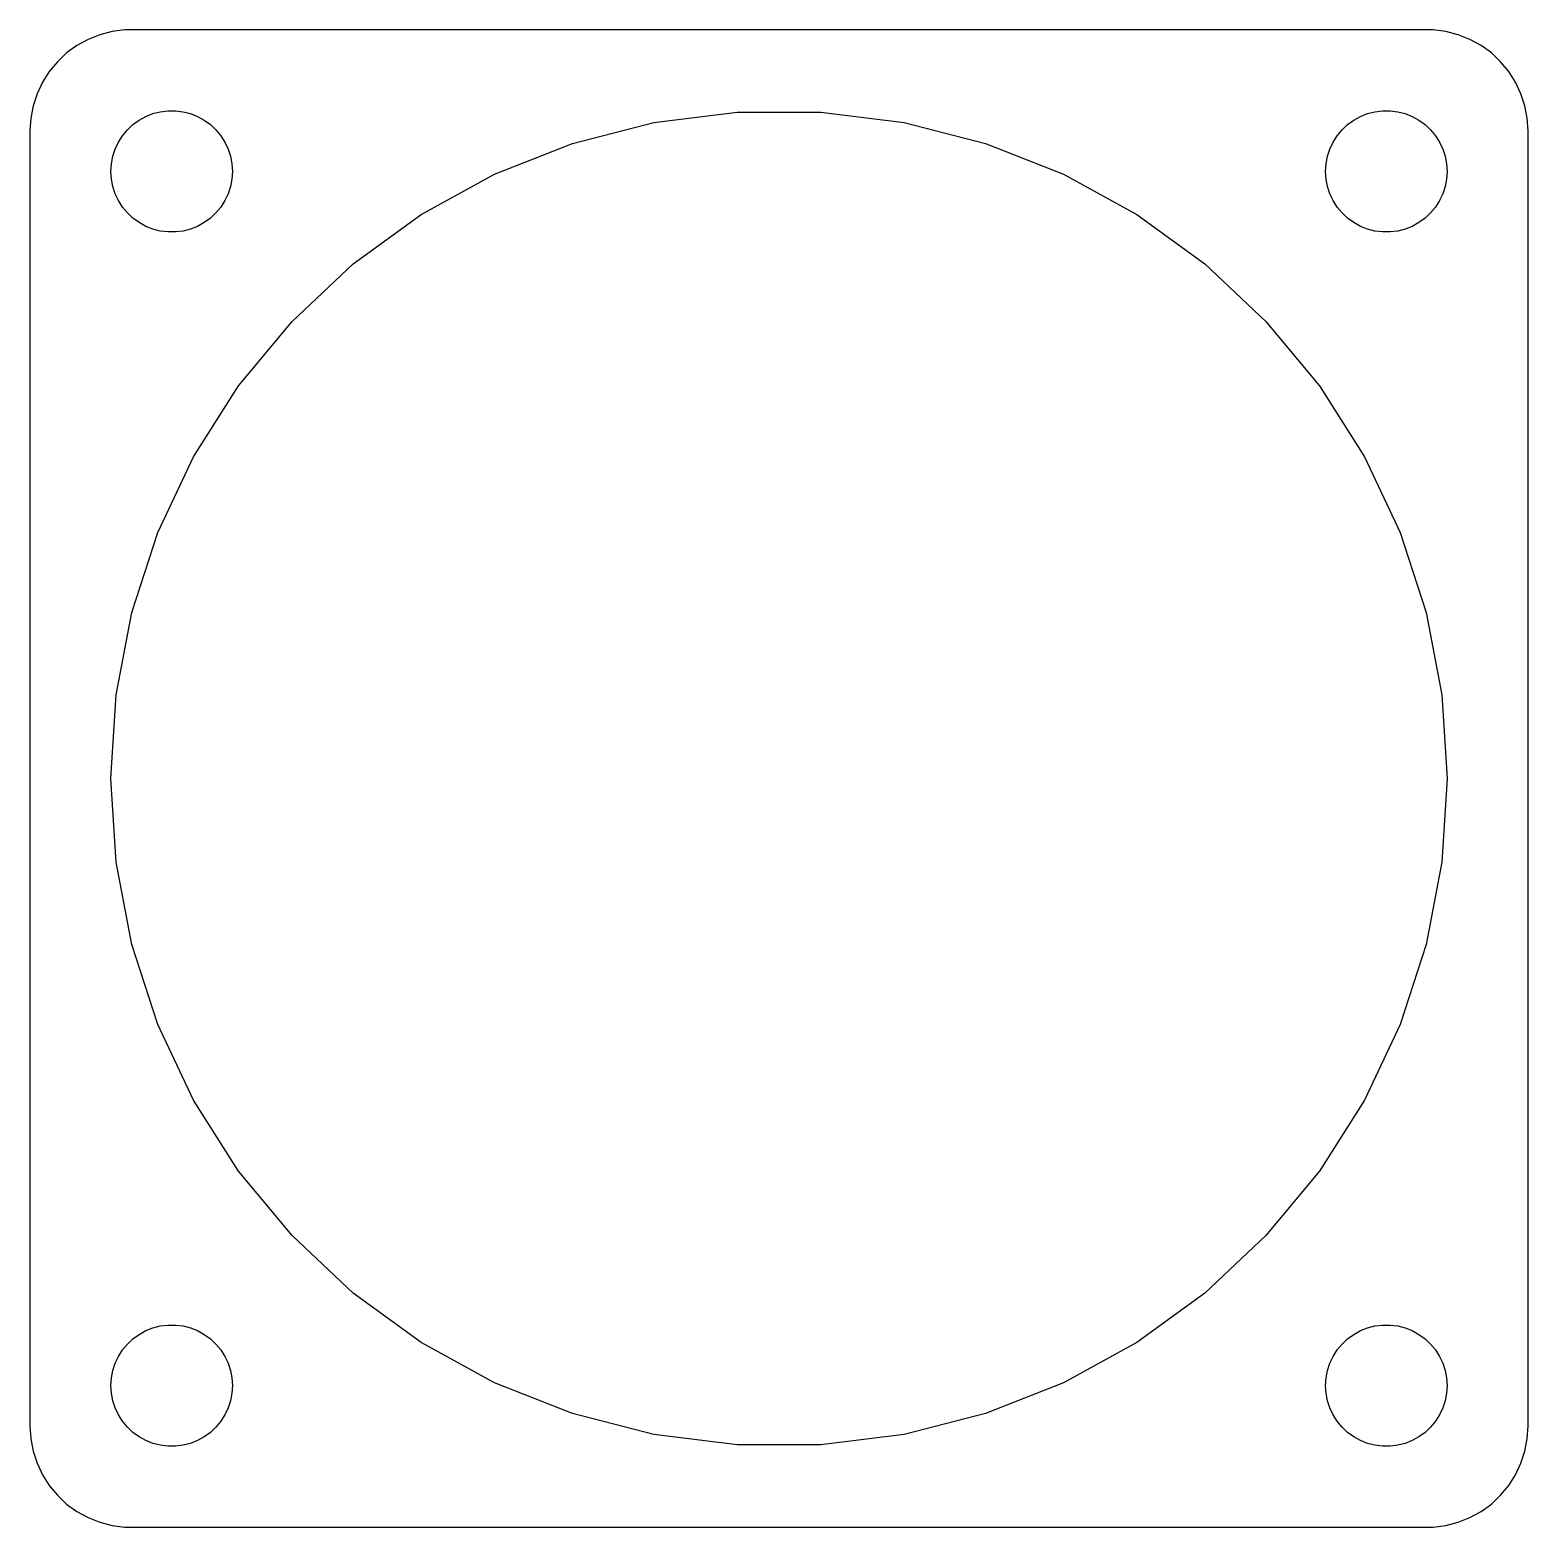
# Model space of a CAD drawing. Header units: metres. Extents: x -37 to 37, y -37 to 37.
import ezdxf

# ---------------------------------------------------------------- set-up
doc = ezdxf.new("R2010")
doc.units = ezdxf.units.M

msp = doc.modelspace()

# ---------------------------------------------------------------- linework, layer by layer
for p, q in [((-34.1289, 36.5241), (-34.6791, 36.2216)), ((-33.5451, 36.7553), (-34.1289, 36.5241)), ((-32.9369, 36.9114), (-33.5451, 36.7553)), ((-32.3139, 36.9901), (-32.9369, 36.9114)), ((32.3139, 36.9901), (-32.3139, 36.9901)), ((32.9369, 36.9114), (32.3139, 36.9901)), ((33.5451, 36.7553), (32.9369, 36.9114)), ((34.1289, 36.5241), (33.5451, 36.7553)), ((34.6791, 36.2216), (34.1289, 36.5241)), ((-35.1871, 35.8526), (-35.6448, 35.4227)), ((-34.6791, 36.2216), (-35.1871, 35.8526)), ((35.1871, 35.8526), (34.6791, 36.2216)), ((35.6448, 35.4227), (35.1871, 35.8526)), ((-36.0451, 34.9389), (-36.3815, 34.4088)), ((-35.6448, 35.4227), (-36.0451, 34.9389)), ((36.0451, 34.9389), (35.6448, 35.4227)), ((36.3815, 34.4088), (36.0451, 34.9389)), ((-36.3815, 34.4088), (-36.6489, 33.8406)), ((36.6489, 33.8406), (36.3815, 34.4088)), ((-36.6489, 33.8406), (-36.8429, 33.2434)), ((36.8429, 33.2434), (36.6489, 33.8406)), ((-36.9606, 32.6267), (-37, 32)), ((-36.8429, 33.2434), (-36.9606, 32.6267)), ((-31.6075, 32.533), (-31.2773, 32.7145)), ((-31.2773, 32.7145), (-30.927, 32.8532)), ((-30.927, 32.8532), (-30.5621, 32.9469)), ((-30.5621, 32.9469), (-30.1884, 32.9941)), ((-30.1884, 32.9941), (-29.8116, 32.9941)), ((-29.8116, 32.9941), (-29.4379, 32.9469)), ((-29.4379, 32.9469), (-29.0729, 32.8532)), ((-29.0729, 32.8532), (-28.7227, 32.7145)), ((-28.7227, 32.7145), (-28.3925, 32.533)), ((-6.18358, 32.4155), (-2.07208, 32.9349)), ((-2.07208, 32.9349), (2.07208, 32.9349)), ((2.07208, 32.9349), (6.18358, 32.4155)), ((28.3925, 32.533), (28.7227, 32.7145)), ((28.7227, 32.7145), (29.0729, 32.8532)), ((29.0729, 32.8532), (29.4379, 32.9469)), ((29.4379, 32.9469), (29.8116, 32.9941)), ((29.8116, 32.9941), (30.1884, 32.9941)), ((30.1884, 32.9941), (30.5621, 32.9469)), ((30.5621, 32.9469), (30.927, 32.8532)), ((30.927, 32.8532), (31.2773, 32.7145)), ((31.2773, 32.7145), (31.6075, 32.533)), ((36.9606, 32.6267), (36.8429, 33.2434)), ((37, 32), (36.9606, 32.6267)), ((-37, 32), (-37, -32)), ((-32.427, 31.7634), (-32.1869, 32.0536)), ((-32.1869, 32.0536), (-31.9123, 32.3115)), ((-31.9123, 32.3115), (-31.6075, 32.533)), ((-28.3925, 32.533), (-28.0877, 32.3115)), ((-28.0877, 32.3115), (-27.8131, 32.0536)), ((-27.8131, 32.0536), (-27.5729, 31.7634)), ((-10.1976, 31.3849), (-6.18358, 32.4155)), ((6.18358, 32.4155), (10.1976, 31.3849)), ((27.5729, 31.7634), (27.8131, 32.0536)), ((27.8131, 32.0536), (28.0877, 32.3115)), ((28.0877, 32.3115), (28.3925, 32.533)), ((31.6075, 32.533), (31.9123, 32.3115)), ((31.9123, 32.3115), (32.1869, 32.0536)), ((32.1869, 32.0536), (32.427, 31.7634)), ((37, -32), (37, 32)), ((-32.9057, 30.7461), (-32.7893, 31.1044)), ((-32.7893, 31.1044), (-32.6289, 31.4453)), ((-32.6289, 31.4453), (-32.427, 31.7634)), ((-27.5729, 31.7634), (-27.3711, 31.4453)), ((-27.3711, 31.4453), (-27.2107, 31.1044)), ((-27.2107, 31.1044), (-27.0942, 30.7461)), ((-14.0507, 29.8593), (-10.1976, 31.3849)), ((10.1976, 31.3849), (14.0507, 29.8593)), ((27.0942, 30.7461), (27.2107, 31.1044)), ((27.2107, 31.1044), (27.3711, 31.4453)), ((27.3711, 31.4453), (27.5729, 31.7634)), ((32.427, 31.7634), (32.6289, 31.4453)), ((32.6289, 31.4453), (32.7893, 31.1044)), ((32.7893, 31.1044), (32.9057, 30.7461)), ((-33, 30), (-32.9763, 30.376)), ((-32.9763, 30.376), (-32.9057, 30.7461)), ((-27.0942, 30.7461), (-27.0237, 30.376)), ((-27.0237, 30.376), (-27, 30)), ((27, 30), (27.0237, 30.376)), ((27.0237, 30.376), (27.0942, 30.7461)), ((32.9057, 30.7461), (32.9763, 30.376)), ((32.9763, 30.376), (33, 30)), ((-32.9763, 29.624), (-33, 30)), ((-32.9057, 29.2539), (-32.9763, 29.624)), ((-27.0237, 29.624), (-27.0942, 29.2539)), ((-27, 30), (-27.0237, 29.624)), ((-17.6823, 27.8628), (-14.0507, 29.8593)), ((14.0507, 29.8593), (17.6823, 27.8628)), ((27.0237, 29.624), (27, 30)), ((27.0942, 29.2539), (27.0237, 29.624)), ((32.9763, 29.624), (32.9057, 29.2539)), ((33, 30), (32.9763, 29.624)), ((-32.7893, 28.8956), (-32.9057, 29.2539)), ((-32.6289, 28.5547), (-32.7893, 28.8956)), ((-27.2107, 28.8956), (-27.3711, 28.5547)), ((-27.0942, 29.2539), (-27.2107, 28.8956)), ((27.2107, 28.8956), (27.0942, 29.2539)), ((27.3711, 28.5547), (27.2107, 28.8956)), ((32.7893, 28.8956), (32.6289, 28.5547)), ((32.9057, 29.2539), (32.7893, 28.8956)), ((-32.427, 28.2366), (-32.6289, 28.5547)), ((-32.1869, 27.9464), (-32.427, 28.2366)), ((-27.5729, 28.2366), (-27.8131, 27.9464)), ((-27.3711, 28.5547), (-27.5729, 28.2366)), ((27.5729, 28.2366), (27.3711, 28.5547)), ((27.8131, 27.9464), (27.5729, 28.2366)), ((32.427, 28.2366), (32.1869, 27.9464)), ((32.6289, 28.5547), (32.427, 28.2366)), ((-31.9123, 27.6884), (-32.1869, 27.9464)), ((-31.6075, 27.467), (-31.9123, 27.6884)), ((-31.2773, 27.2855), (-31.6075, 27.467)), ((-28.3925, 27.467), (-28.7227, 27.2855)), ((-28.0877, 27.6884), (-28.3925, 27.467)), ((-27.8131, 27.9464), (-28.0877, 27.6884)), ((-21.035, 25.4269), (-17.6823, 27.8628)), ((17.6823, 27.8628), (21.035, 25.4269)), ((28.0877, 27.6884), (27.8131, 27.9464)), ((28.3925, 27.467), (28.0877, 27.6884)), ((28.7227, 27.2855), (28.3925, 27.467)), ((31.6075, 27.467), (31.2773, 27.2855)), ((31.9123, 27.6884), (31.6075, 27.467)), ((32.1869, 27.9464), (31.9123, 27.6884)), ((-30.927, 27.1468), (-31.2773, 27.2855)), ((-30.5621, 27.0531), (-30.927, 27.1468)), ((-30.1884, 27.0059), (-30.5621, 27.0531)), ((-29.8116, 27.0059), (-30.1884, 27.0059)), ((-29.4379, 27.0531), (-29.8116, 27.0059)), ((-29.0729, 27.1468), (-29.4379, 27.0531)), ((-28.7227, 27.2855), (-29.0729, 27.1468)), ((29.0729, 27.1468), (28.7227, 27.2855)), ((29.4379, 27.0531), (29.0729, 27.1468)), ((29.8116, 27.0059), (29.4379, 27.0531)), ((30.1884, 27.0059), (29.8116, 27.0059)), ((30.5621, 27.0531), (30.1884, 27.0059)), ((30.927, 27.1468), (30.5621, 27.0531)), ((31.2773, 27.2855), (30.927, 27.1468)), ((-24.056, 22.59), (-21.035, 25.4269)), ((21.035, 25.4269), (24.056, 22.59)), ((-26.6976, 19.3969), (-24.056, 22.59)), ((24.056, 22.59), (26.6976, 19.3969)), ((-28.9181, 15.8979), (-26.6976, 19.3969)), ((26.6976, 19.3969), (28.9181, 15.8979)), ((-30.6826, 12.1481), (-28.9181, 15.8979)), ((28.9181, 15.8979), (30.6826, 12.1481)), ((-31.9632, 8.20676), (-30.6826, 12.1481)), ((30.6826, 12.1481), (31.9632, 8.20676)), ((-32.7398, 4.13599), (-31.9632, 8.20676)), ((31.9632, 8.20676), (32.7398, 4.13599)), ((-33, 0), (-32.7398, 4.13599)), ((32.7398, 4.13599), (33, 0)), ((-32.7398, -4.13599), (-33, 0)), ((33, 0), (32.7398, -4.13599)), ((-31.9632, -8.20676), (-32.7398, -4.13599)), ((32.7398, -4.13599), (31.9632, -8.20676)), ((-30.6826, -12.1481), (-31.9632, -8.20676)), ((31.9632, -8.20676), (30.6826, -12.1481)), ((-28.9181, -15.8979), (-30.6826, -12.1481)), ((30.6826, -12.1481), (28.9181, -15.8979)), ((-26.6976, -19.3969), (-28.9181, -15.8979)), ((28.9181, -15.8979), (26.6976, -19.3969)), ((-24.056, -22.59), (-26.6976, -19.3969)), ((26.6976, -19.3969), (24.056, -22.59)), ((-21.035, -25.4269), (-24.056, -22.59)), ((24.056, -22.59), (21.035, -25.4269)), ((-17.6823, -27.8628), (-21.035, -25.4269)), ((21.035, -25.4269), (17.6823, -27.8628)), ((-31.6075, -27.467), (-31.2773, -27.2855)), ((-31.2773, -27.2855), (-30.927, -27.1468)), ((-30.927, -27.1468), (-30.5621, -27.0531)), ((-30.5621, -27.0531), (-30.1884, -27.0059)), ((-30.1884, -27.0059), (-29.8116, -27.0059)), ((-29.8116, -27.0059), (-29.4379, -27.0531)), ((-29.4379, -27.0531), (-29.0729, -27.1468)), ((-29.0729, -27.1468), (-28.7227, -27.2855)), ((-28.7227, -27.2855), (-28.3925, -27.467)), ((28.3925, -27.467), (28.7227, -27.2855)), ((28.7227, -27.2855), (29.0729, -27.1468)), ((29.0729, -27.1468), (29.4379, -27.0531)), ((29.4379, -27.0531), (29.8116, -27.0059)), ((29.8116, -27.0059), (30.1884, -27.0059)), ((30.1884, -27.0059), (30.5621, -27.0531)), ((30.5621, -27.0531), (30.927, -27.1468)), ((30.927, -27.1468), (31.2773, -27.2855)), ((31.2773, -27.2855), (31.6075, -27.467)), ((-32.427, -28.2366), (-32.1869, -27.9464)), ((-32.1869, -27.9464), (-31.9123, -27.6884)), ((-31.9123, -27.6884), (-31.6075, -27.467)), ((-28.3925, -27.467), (-28.0877, -27.6884)), ((-28.0877, -27.6884), (-27.8131, -27.9464)), ((-27.8131, -27.9464), (-27.5729, -28.2366)), ((-14.0507, -29.8593), (-17.6823, -27.8628)), ((17.6823, -27.8628), (14.0507, -29.8593)), ((27.5729, -28.2366), (27.8131, -27.9464)), ((27.8131, -27.9464), (28.0877, -27.6884)), ((28.0877, -27.6884), (28.3925, -27.467)), ((31.6075, -27.467), (31.9123, -27.6884)), ((31.9123, -27.6884), (32.1869, -27.9464)), ((32.1869, -27.9464), (32.427, -28.2366)), ((-32.7893, -28.8956), (-32.6289, -28.5547)), ((-32.6289, -28.5547), (-32.427, -28.2366)), ((-27.5729, -28.2366), (-27.3711, -28.5547)), ((-27.3711, -28.5547), (-27.2107, -28.8956)), ((27.2107, -28.8956), (27.3711, -28.5547)), ((27.3711, -28.5547), (27.5729, -28.2366)), ((32.427, -28.2366), (32.6289, -28.5547)), ((32.6289, -28.5547), (32.7893, -28.8956)), ((-32.9763, -29.624), (-32.9057, -29.2539)), ((-32.9057, -29.2539), (-32.7893, -28.8956)), ((-27.2107, -28.8956), (-27.0942, -29.2539)), ((-27.0942, -29.2539), (-27.0237, -29.624)), ((27.0237, -29.624), (27.0942, -29.2539)), ((27.0942, -29.2539), (27.2107, -28.8956)), ((32.7893, -28.8956), (32.9057, -29.2539)), ((32.9057, -29.2539), (32.9763, -29.624)), ((-33, -30), (-32.9763, -29.624)), ((-32.9763, -30.376), (-33, -30)), ((-27.0237, -29.624), (-27, -30)), ((-27, -30), (-27.0237, -30.376)), ((-10.1976, -31.3849), (-14.0507, -29.8593)), ((14.0507, -29.8593), (10.1976, -31.3849)), ((27, -30), (27.0237, -29.624)), ((27.0237, -30.376), (27, -30)), ((32.9763, -29.624), (33, -30)), ((33, -30), (32.9763, -30.376)), ((-32.9057, -30.7461), (-32.9763, -30.376)), ((-32.7893, -31.1044), (-32.9057, -30.7461)), ((-27.0942, -30.7461), (-27.2107, -31.1044)), ((-27.0237, -30.376), (-27.0942, -30.7461)), ((27.0942, -30.7461), (27.0237, -30.376)), ((27.2107, -31.1044), (27.0942, -30.7461)), ((32.9057, -30.7461), (32.7893, -31.1044)), ((32.9763, -30.376), (32.9057, -30.7461)), ((-32.6289, -31.4453), (-32.7893, -31.1044)), ((-32.427, -31.7634), (-32.6289, -31.4453)), ((-32.1869, -32.0536), (-32.427, -31.7634)), ((-27.5729, -31.7634), (-27.8131, -32.0536)), ((-27.3711, -31.4453), (-27.5729, -31.7634)), ((-27.2107, -31.1044), (-27.3711, -31.4453)), ((-6.18358, -32.4155), (-10.1976, -31.3849)), ((10.1976, -31.3849), (6.18358, -32.4155)), ((27.3711, -31.4453), (27.2107, -31.1044)), ((27.5729, -31.7634), (27.3711, -31.4453)), ((27.8131, -32.0536), (27.5729, -31.7634)), ((32.427, -31.7634), (32.1869, -32.0536)), ((32.6289, -31.4453), (32.427, -31.7634)), ((32.7893, -31.1044), (32.6289, -31.4453)), ((-37, -32), (-36.9606, -32.6267)), ((-31.9123, -32.3115), (-32.1869, -32.0536)), ((-31.6075, -32.533), (-31.9123, -32.3115)), ((-31.2773, -32.7145), (-31.6075, -32.533)), ((-28.3925, -32.533), (-28.7227, -32.7145)), ((-28.0877, -32.3115), (-28.3925, -32.533)), ((-27.8131, -32.0536), (-28.0877, -32.3115)), ((-2.07208, -32.9349), (-6.18358, -32.4155)), ((6.18358, -32.4155), (2.07208, -32.9349)), ((28.0877, -32.3115), (27.8131, -32.0536)), ((28.3925, -32.533), (28.0877, -32.3115)), ((28.7227, -32.7145), (28.3925, -32.533)), ((31.6075, -32.533), (31.2773, -32.7145)), ((31.9123, -32.3115), (31.6075, -32.533)), ((32.1869, -32.0536), (31.9123, -32.3115)), ((36.9606, -32.6267), (37, -32)), ((-36.9606, -32.6267), (-36.8429, -33.2434)), ((-36.8429, -33.2434), (-36.6489, -33.8406)), ((-30.927, -32.8532), (-31.2773, -32.7145)), ((-30.5621, -32.9469), (-30.927, -32.8532)), ((-30.1884, -32.9941), (-30.5621, -32.9469)), ((-29.8116, -32.9941), (-30.1884, -32.9941)), ((-29.4379, -32.9469), (-29.8116, -32.9941)), ((-29.0729, -32.8532), (-29.4379, -32.9469)), ((-28.7227, -32.7145), (-29.0729, -32.8532)), ((2.07208, -32.9349), (-2.07208, -32.9349)), ((29.0729, -32.8532), (28.7227, -32.7145)), ((29.4379, -32.9469), (29.0729, -32.8532)), ((29.8116, -32.9941), (29.4379, -32.9469)), ((30.1884, -32.9941), (29.8116, -32.9941)), ((30.5621, -32.9469), (30.1884, -32.9941)), ((30.927, -32.8532), (30.5621, -32.9469)), ((31.2773, -32.7145), (30.927, -32.8532)), ((36.6489, -33.8406), (36.8429, -33.2434)), ((36.8429, -33.2434), (36.9606, -32.6267)), ((-36.6489, -33.8406), (-36.3815, -34.4088)), ((36.3815, -34.4088), (36.6489, -33.8406)), ((-36.3815, -34.4088), (-36.0451, -34.9389)), ((36.0451, -34.9389), (36.3815, -34.4088)), ((-36.0451, -34.9389), (-35.6448, -35.4227)), ((-35.6448, -35.4227), (-35.1871, -35.8526)), ((35.1871, -35.8526), (35.6448, -35.4227)), ((35.6448, -35.4227), (36.0451, -34.9389)), ((-35.1871, -35.8526), (-34.6791, -36.2216)), ((-34.6791, -36.2216), (-34.1289, -36.5241)), ((34.1289, -36.5241), (34.6791, -36.2216)), ((34.6791, -36.2216), (35.1871, -35.8526)), ((-34.1289, -36.5241), (-33.5451, -36.7553)), ((-33.5451, -36.7553), (-32.9369, -36.9114)), ((-32.9369, -36.9114), (-32.3139, -36.9901)), ((-32.3139, -36.9901), (32.3139, -36.9901)), ((32.3139, -36.9901), (32.9369, -36.9114)), ((32.9369, -36.9114), (33.5451, -36.7553)), ((33.5451, -36.7553), (34.1289, -36.5241))]:
    msp.add_line(p, q)

doc.saveas('drawing.dxf')
